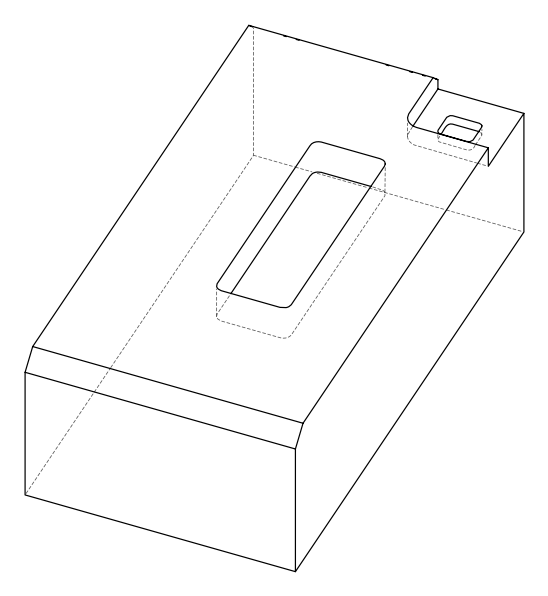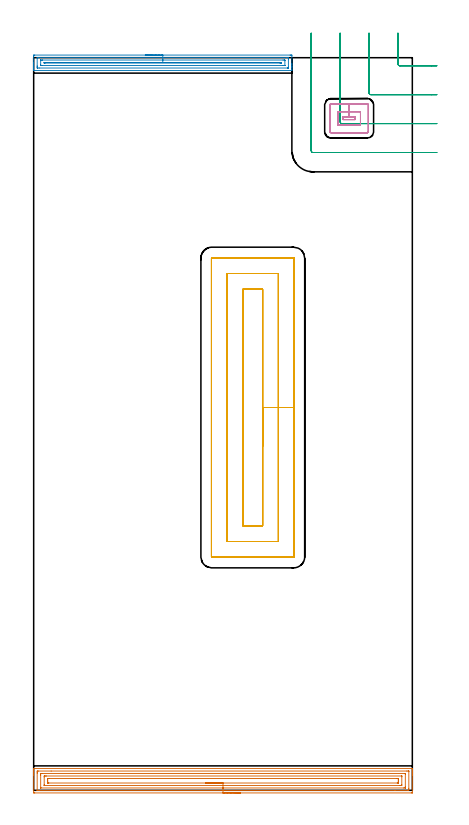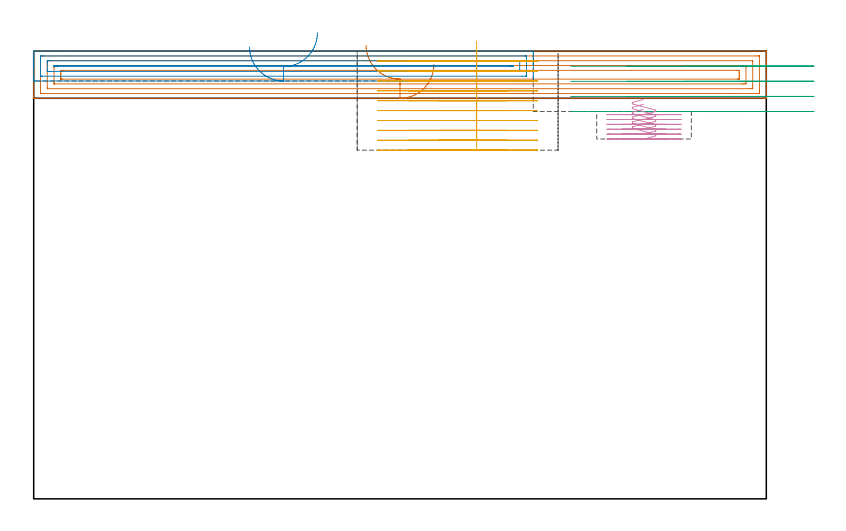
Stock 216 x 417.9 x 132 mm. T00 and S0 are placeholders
(PLAN: 5 operations, 3 tool changes, 42.3 min)
(1 AREA_MILL | FG_CHAMFER_SURFACE | UGT0205_001 | 8.94 min | 20865 mm3)
(2 AREA_MILL_1 | FG_CHAMFER_SURFACE_1 | UGT0205_001 | 4.88 min | 5901 mm3)
(3 MILL_CORNER_NOTCH_RECTANGULAR | CORNER_NOTCH_RECTANGULAR | UGT0201_105 | Follow Part, ap 5.5, ae 75% | 3.23 min | 78864 mm3)
(4 MILL_RECTANGULAR_POCKET | POCKET_RECTANGULAR_STRAIGHT | UGT0201_014 | Follow Part, ap 1.5, ae 75% | 2.12 min | 4984 mm3)
(5 MILL_RECTANGULAR_POCKET_1 | POCKET_RECTANGULAR_STRAIGHT_1 | NXT0201_011 | Follow Part, ap 3, ae 75% | 23.17 min | 315253 mm3)
(TOOL UGT0205_001 | Chamfer Mill 20 x 3 x 45 deg. | D20 FL50 Z2)
(TOOL UGT0201_105 | End Mill 22 mm | D22 FL25 Z2)
(TOOL UGT0201_014 | End mill 6 mm | D6 FL24 Z4)
(TOOL NXT0201_011 | ENDMILL 12mm [2P460-1200-NA 1630] | D12 FL38 Z6)
(OP 1 AREA_MILL)
G17 G21 G94 G90
T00 M6
G54
G17 G0 G90 X118. Y-1.5 S1061 M3
G43 Z142. H0
Z128.1
G94 G1 X117.962 Z127.228 F250.
X117.848 Z126.364
X117.659 Z125.512
X117.397 Z124.68
X117.063 Z123.874
X116.66 Z123.1
X116.191 Z122.364
X115.66 Z121.672
X115.071 Z121.029
X114.428 Z120.44
X113.736 Z119.908
X113. Z119.44
X112.226 Z119.037
X111.42 Z118.703
X110.588 Z118.441
X109.736 Z118.252
X108.872 Z118.138
X108. Z118.1
X0.59 Y-1.499 Z118.101
X0.21 Y-1.496 Z118.102
X0.01 Y-1.492 Z118.105
X0. Y-1.122 Z118.475
Y8.517 Z128.111
Y9.109 Z128.706
Y9.393 Z128.99
Y9.985 Z129.582
Y10.269 Z129.865
Y10.838 Z130.437
Y11.145 Z130.745
Y12.022 Z131.621
Y12.155 Z131.754
X0.003 Y12.28 Z131.872
X0.01 Y12.398 Z131.989
X0.145 Y12.4 Z132.
X215.855
X215.99 Y12.398 Z131.989
X215.997 Y12.28 Z131.872
X216. Y12.155 Z131.754
Y11.453 Z131.052
Y10.838 Z130.437
Y10.269 Z129.865
Y9.985 Z129.582
Y9.393 Z128.99
Y9.109 Z128.706
Y8.517 Z128.111
Y-1.122 Z118.475
X215.996 Y-1.422 Z118.175
X215.99 Y-1.492 Z118.105
X215.918 Y-1.499 Z118.099
X215.41 Y-1.5 Z118.1
X108.
Y-0.086 Z119.514
X3.102
X2.373 Y-0.085 Z119.515
X2.208 Y-0.083 Z119.517
X2.037 Y-0.079 Z119.521
X2.009 Y-0.073 Z119.527
X2.005 Y-0.051 Z119.549
X2.003 Y-0.027 Z119.573
X2. Y0.121 Z119.721
Y9.759 Z129.359
X2.002 Y10.269 Z129.869
X2.005 Y10.63 Z130.23
X2.018 Y10.979 Z130.579
X2.373 Y10.983 Z130.583
X2.536 Y10.985 Z130.585
X9.973 Y10.986 Z130.586
X212.898
X213.627 Y10.985 Z130.585
X213.792 Y10.983 Z130.583
X213.963 Y10.979 Z130.579
X213.991 Y10.973 Z130.573
X213.995 Y10.951 Z130.551
X213.997 Y10.927 Z130.527
X214. Y10.779 Z130.379
Y1.14 Z120.74
X213.998 Y0.631 Z120.231
X213.995 Y0.269 Z119.869
X213.982 Y-0.079 Z119.521
X213.627 Y-0.083 Z119.517
X213.464 Y-0.085 Z119.515
X206.037 Y-0.086 Z119.514
X108.
Y1.328 Z120.928
X4.095 Y1.329 Z120.929
X4.047 Y1.331 Z120.931
X4.018 Y1.335 Z120.935
X4.01 Y1.338 Z120.938
X4.007 Y1.354 Z120.954
X4.002 Y1.507 Z121.107
X4. Y1.66 Z121.26
Y8.67 Z128.27
X4.002 Y9.393 Z128.993
X4.005 Y9.541 Z129.141
X4.01 Y9.562 Z129.162
X4.022 Y9.565 Z129.165
X4.065 Y9.568 Z129.168
X4.156 Y9.57 Z129.17
X4.866 Y9.571 Z129.171
X211.905
X211.953 Y9.569 Z129.169
X211.982 Y9.565 Z129.165
X211.99 Y9.562 Z129.162
X211.992 Y9.546 Z129.146
X211.998 Y9.393 Z128.993
X212. Y9.24 Z128.84
Y2.23 Z121.83
X211.998 Y1.507 Z121.107
X211.995 Y1.358 Z120.958
X211.99 Y1.338 Z120.938
X211.978 Y1.335 Z120.935
X211.935 Y1.332 Z120.932
X211.844 Y1.33 Z120.93
X211.134 Y1.328 Z120.928
X108.
Y2.743 Z122.343
X6.118
X6.05 Y2.745 Z122.345
X6.021 Y2.748 Z122.348
X6.01 Y2.75 Z122.35
X6.007 Y2.767 Z122.367
X6.004 Y2.853 Z122.453
X6. Y3.199 Z122.799
X6.001 Y7.641 Z127.241
X6.007 Y8.048 Z127.648
X6.01 Y8.144 Z127.744
X6.13 Y8.15 Z127.75
X6.308 Y8.154 Z127.754
X6.83 Y8.157 Z127.757
X7.196
X209.882 Y8.156 Z127.756
X209.949 Y8.155 Z127.755
X209.979 Y8.152 Z127.752
X209.99 Y8.15 Z127.75
X209.993 Y8.133 Z127.733
X209.996 Y8.047 Z127.647
X210. Y7.701 Z127.301
X209.999 Y3.259 Z122.859
X209.993 Y2.852 Z122.452
X209.99 Y2.756 Z122.356
X209.87 Y2.75 Z122.35
X209.692 Y2.746 Z122.346
X209.17 Y2.743 Z122.343
X208.804
X108.
Y4.157 Z123.757
X8.613
X8.176 Y4.158 Z123.758
X8.072 Y4.161 Z123.761
X8.023 Y4.164 Z123.764
X8.01 Y4.168 Z123.768
X8.007 Y4.186 Z123.786
X8.004 Y4.287 Z123.887
X8. Y4.738 Z124.338
Y5.012 Z124.612
Y5.614 Z125.214
X8.001 Y5.888 Z125.488
X8.004 Y6.487 Z126.087
X8.01 Y6.69 Z126.29
X8.023 Y6.736 Z126.336
X8.069 Y6.739 Z126.339
X8.178 Y6.741 Z126.341
X8.613 Y6.743 Z126.343
X8.634
X207.387
X207.824 Y6.742 Z126.342
X207.928 Y6.739 Z126.339
X207.977 Y6.736 Z126.336
X207.99 Y6.732 Z126.332
X207.993 Y6.714 Z126.314
X207.996 Y6.613 Z126.213
X208. Y6.162 Z125.762
Y5.888 Z125.488
Y5.286 Z124.886
X207.999 Y5.012 Z124.612
X207.996 Y4.413 Z124.013
X207.99 Y4.21 Z123.81
X207.977 Y4.163 Z123.763
X207.93 Y4.161 Z123.761
X207.822 Y4.159 Z123.759
X207.387 Y4.157 Z123.757
X108.
X107.128 Z123.795
X106.263 Z123.909
X105.412 Z124.098
X104.58 Z124.36
X103.774 Z124.694
X103. Z125.097
X102.264 Z125.565
X101.572 Z126.096
X100.929 Z126.686
X100.34 Z127.329
X99.808 Z128.021
X99.34 Z128.757
X98.937 Z129.531
X98.603 Z130.337
X98.341 Z131.169
X98.152 Z132.02
X98.038 Z132.885
X98. Z133.757
G0 Z142.
M5
M2
(OP 2 AREA_MILL_1)
G17 G21 G94 G90
T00 M6
G54
G17 G0 G90 X63.65 Y419.4 S1061 M3
G43 Z142. H0
Z133.2
G94 G1 X63.688 Z132.328 F250.
X63.802 Z131.464
X63.991 Z130.612
X64.253 Z129.78
X64.587 Z128.974
X64.99 Z128.2
X65.459 Z127.464
X65.99 Z126.772
X66.579 Z126.129
X67.222 Z125.54
X67.914 Z125.008
X68.65 Z124.54
X69.424 Z124.137
X70.23 Z123.803
X71.062 Z123.541
X71.914 Z123.352
X72.778 Z123.238
X73.65 Z123.2
X146.272
X146.715 Y419.399 Z123.201
X147.152 Y419.395 Z123.203
X147.291 Y419.391 Z123.206
X147.3 Y418.962 Z123.635
Y414.56 Z128.035
Y413.956 Z128.641
Y413.679 Z128.918
Y413.075 Z129.521
Y412.799 Z129.797
Y412.246 Z130.354
Y411.918 Z130.681
Y411.038 Z131.561
X147.299 Y410.874 Z131.725
X147.29 Y410.606 Z131.993
X147.16 Y410.6 Z132.
X0.14
X0.01 Y410.606 Z131.993
X0. Y410.875 Z131.724
Y411.918 Z130.681
Y412.245 Z130.354
Y412.799 Z129.797
Y413.075 Z129.521
Y413.679 Z128.918
Y413.956 Z128.641
Y414.56 Z128.035
Y414.997 Z127.597
Y418.66 Z123.937
X0.003 Y418.962 Z123.635
X0.009 Y419.391 Z123.206
X0.148 Y419.395 Z123.203
X0.586 Y419.4 Z123.2
X73.65
Y417.986 Z124.614
X144.138
X144.932 Y417.985 Z124.615
X145.031 Y417.984 Z124.616
X145.28 Y417.979 Z124.621
X145.29 Y417.899 Z124.701
X145.297 Y417.722 Z124.878
X145.299 Y417.201 Z125.399
X145.3 Y416.838 Z125.762
X145.299 Y412.437 Z130.163
X145.292 Y412.073 Z130.527
X145.29 Y412.028 Z130.572
X145.276 Y412.021 Z130.579
X145.23 Y412.018 Z130.582
X145.131 Y412.016 Z130.584
X144.932 Y412.014 Z130.586
X144.835
X3.162
X2.368 Y412.015 Z130.585
X2.269 Y412.016 Z130.584
X2.02 Y412.021 Z130.579
X2.01 Y412.101 Z130.499
X2.003 Y412.278 Z130.322
X2.001 Y412.799 Z129.801
X2. Y413.162 Z129.438
X2.001 Y417.563 Z125.037
X2.008 Y417.927 Z124.673
X2.01 Y417.972 Z124.628
X2.024 Y417.979 Z124.621
X2.07 Y417.982 Z124.618
X2.169 Y417.984 Z124.616
X2.368 Y417.986 Z124.614
X2.465
X73.65
Y416.572 Z126.028
X142.259 Y416.571 Z126.029
X142.897
X143.15 Y416.568 Z126.032
X143.234 Y416.565 Z126.035
X143.29 Y416.561 Z126.039
X143.294 Y416.468 Z126.132
X143.298 Y416.321 Z126.279
X143.3 Y416.173 Z126.427
X143.299 Y413.532 Z129.068
X143.296 Y413.482 Z129.118
X143.29 Y413.444 Z129.156
X143.286 Y413.435 Z129.165
X143.276 Y413.433 Z129.167
X143.15 Y413.431 Z129.169
X142.513 Y413.429 Z129.171
X142.259 Y413.428 Z129.172
X5.041 Y413.429 Z129.171
X4.403
X4.15 Y413.432 Z129.168
X4.066 Y413.435 Z129.165
X4.01 Y413.439 Z129.161
X4.006 Y413.531 Z129.069
X4.002 Y413.679 Z128.921
X4. Y413.827 Z128.773
X4.001 Y416.468 Z126.132
X4.004 Y416.518 Z126.082
X4.01 Y416.556 Z126.044
X4.014 Y416.565 Z126.035
X4.024 Y416.567 Z126.033
X4.15 Y416.569 Z126.031
X4.787 Y416.571 Z126.029
X5.041 Y416.572 Z126.028
X73.65
Y415.157 Z127.443
X140.764
X141.082 Y415.155 Z127.445
X141.241 Y415.152 Z127.448
X141.281 Y415.151 Z127.449
X141.29 Y415.138 Z127.462
X141.294 Y415.093 Z127.507
X141.296 Y415. Z127.6
X141.294 Y414.907 Z127.693
X141.29 Y414.862 Z127.738
X141.281 Y414.849 Z127.751
X141.241 Y414.848 Z127.752
X141.08 Y414.844 Z127.756
X140.764 Y414.843 Z127.757
X140.477
X6.536
X6.218 Y414.845 Z127.755
X6.059 Y414.848 Z127.752
X6.02 Y414.849 Z127.751
X6.01 Y414.862 Z127.738
X6.006 Y414.907 Z127.693
X6.004 Y415. Z127.6
X6.006 Y415.093 Z127.507
X6.01 Y415.138 Z127.462
X6.019 Y415.151 Z127.449
X6.059 Y415.152 Z127.448
X6.22 Y415.156 Z127.444
X6.504 Y415.157 Z127.443
X6.823
X73.65
X74.522 Z127.481
X75.387 Z127.595
X76.238 Z127.783
X77.07 Z128.046
X77.876 Z128.38
X78.65 Z128.782
X79.386 Z129.251
X80.078 Z129.782
X80.721 Z130.372
X81.31 Z131.015
X81.842 Z131.707
X82.31 Z132.443
X82.713 Z133.216
X83.047 Z134.022
X83.309 Z134.854
X83.498 Z135.706
X83.612 Z136.571
X83.65 Z137.443
G0 Z142.
M5
M2
(OP 3 MILL_CORNER_NOTCH_RECTANGULAR)
G17 G21 G94 G90
T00 M6
G54
G17 G0 G90 X207.8 Y431.9 S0 M3
G43 Z142. H0
Z127.55
G94 G1 Y428.9 F250.
Y414.394 F500.
G3 X208.894 Y413.3 R1.1
G1 X227.
X230. F250.
G0 Z142.
X191.3 Y431.9
Z127.55
G1 Y428.9
Y397.895 F500.
G3 X192.395 Y396.8 R1.1
G1 X227.
X230. F250.
G0 Z142.
X174.8 Y431.9
Z127.55
G1 Y428.9
Y381.395 F500.
G3 X175.895 Y380.3 R1.1
G1 X227.
X230. F250.
G0 Z142.
X158.3 Y431.9
Z127.55
G1 Y428.9
Y364.895 F500.
G3 X159.395 Y363.8 R1.1
G1 X227.
X230. F250.
G0 Z142.
X207.8 Y431.9
Z123.1
G1 Y428.9
Y414.394 F500.
G3 X208.894 Y413.3 R1.1
G1 X227.
X230. F250.
G0 Z142.
X191.3 Y431.9
Z123.1
G1 Y428.9
Y397.895 F500.
G3 X192.395 Y396.8 R1.1
G1 X227.
X230. F250.
G0 Z142.
X174.8 Y431.9
Z123.1
G1 Y428.9
Y381.395 F500.
G3 X175.895 Y380.3 R1.1
G1 X227.
X230. F250.
G0 Z142.
X158.3 Y431.9
Z123.1
G1 Y428.9
Y364.895 F500.
G3 X159.395 Y363.8 R1.1
G1 X227.
X230. F250.
G0 Z142.
X207.8 Y431.9
Z118.65
G1 Y428.9
Y414.394 F500.
G3 X208.894 Y413.3 R1.1
G1 X227.
X230. F250.
G0 Z142.
X191.3 Y431.9
Z118.65
G1 Y428.9
Y397.895 F500.
G3 X192.395 Y396.8 R1.1
G1 X227.
X230. F250.
G0 Z142.
X174.8 Y431.9
Z118.65
G1 Y428.9
Y381.395 F500.
G3 X175.895 Y380.3 R1.1
G1 X227.
X230. F250.
G0 Z142.
X158.3 Y431.9
Z118.65
G1 Y428.9
Y364.895 F500.
G3 X159.395 Y363.8 R1.1
G1 X227.
X230. F250.
G0 Z142.
X207.8 Y431.9
Z114.2
G1 Y428.9
Y414.394 F500.
G3 X208.894 Y413.3 R1.1
G1 X227.
X230. F250.
G0 Z142.
X191.3 Y431.9
Z114.2
G1 Y428.9
Y397.895 F500.
G3 X192.395 Y396.8 R1.1
G1 X227.
X230. F250.
G0 Z142.
X174.8 Y431.9
Z114.2
G1 Y428.9
Y381.395 F500.
G3 X175.895 Y380.3 R1.1
G1 X227.
X230. F250.
G0 Z142.
X158.3 Y431.9
Z114.2
G1 Y428.9
Y364.895 F500.
G3 X159.395 Y363.8 R1.1
G1 X227.
X230. F250.
G0 Z142.
M5
M2
(OP 4 MILL_RECTANGULAR_POCKET)
G17 G21 G94 G90
T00 M6
G54
G17 G0 G90 X179.716 Y384.1 S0 M3
G43 Z142. H0
Z117.733
G94 G1 X176.5 Z116.872 F250.
Y382.6 Z116.47
X183.4 Z114.621
Y384.1 Z114.219
X179.95 Z113.294
X176.5 F500.
Y382.6
X183.4
Y384.1
X179.95
Y387.1
X173.5
Y379.6
X186.4
Y387.1
X179.95
Y391.6
X169.6
G3 X169. Y391. R0.6
G1 Y375.7
G3 X169.6 Y375.1 R0.6
G1 X190.3
G3 X190.9 Y375.7 R0.6
G1 Y391.
G3 X190.3 Y391.6 R0.6
G1 X179.95
X178.95
G0 X179.716 Y384.1 Z116.294
G1 X176.5 Z115.433 F250.
Y382.6 Z115.031
X183.4 Z113.182
Y384.1 Z112.78
X179.95 Z111.856
X176.5 F500.
Y382.6
X183.4
Y384.1
X179.95
Y387.1
X173.5
Y379.6
X186.4
Y387.1
X179.95
Y391.6
X169.6
G3 X169. Y391. R0.6
G1 Y375.7
G3 X169.6 Y375.1 R0.6
G1 X190.3
G3 X190.9 Y375.7 R0.6
G1 Y391.
G3 X190.3 Y391.6 R0.6
G1 X179.95
X178.95
G0 X179.716 Y384.1 Z114.856
G1 X176.5 Z113.994 F250.
Y382.6 Z113.592
X183.4 Z111.743
Y384.1 Z111.341
X179.95 Z110.417
X176.5 F500.
Y382.6
X183.4
Y384.1
X179.95
Y387.1
X173.5
Y379.6
X186.4
Y387.1
X179.95
Y391.6
X169.6
G3 X169. Y391. R0.6
G1 Y375.7
G3 X169.6 Y375.1 R0.6
G1 X190.3
G3 X190.9 Y375.7 R0.6
G1 Y391.
G3 X190.3 Y391.6 R0.6
G1 X179.95
X178.95
G0 X179.716 Y384.1 Z113.417
G1 X176.5 Z112.555 F250.
Y382.6 Z112.153
X183.4 Z110.304
Y384.1 Z109.902
X179.95 Z108.978
X176.5 F500.
Y382.6
X183.4
Y384.1
X179.95
Y387.1
X173.5
Y379.6
X186.4
Y387.1
X179.95
Y391.6
X169.6
G3 X169. Y391. R0.6
G1 Y375.7
G3 X169.6 Y375.1 R0.6
G1 X190.3
G3 X190.9 Y375.7 R0.6
G1 Y391.
G3 X190.3 Y391.6 R0.6
G1 X179.95
X178.95
G0 X179.716 Y384.1 Z111.978
G1 X176.5 Z111.116 F250.
Y382.6 Z110.714
X183.4 Z108.865
Y384.1 Z108.463
X179.95 Z107.539
X176.5 F500.
Y382.6
X183.4
Y384.1
X179.95
Y387.1
X173.5
Y379.6
X186.4
Y387.1
X179.95
Y391.6
X169.6
G3 X169. Y391. R0.6
G1 Y375.7
G3 X169.6 Y375.1 R0.6
G1 X190.3
G3 X190.9 Y375.7 R0.6
G1 Y391.
G3 X190.3 Y391.6 R0.6
G1 X179.95
X178.95
G0 X179.716 Y384.1 Z110.539
G1 X176.5 Z109.677 F250.
Y382.6 Z109.275
X183.4 Z107.426
Y384.1 Z107.024
X179.95 Z106.1
X176.5 F500.
Y382.6
X183.4
Y384.1
X179.95
Y387.1
X173.5
Y379.6
X186.4
Y387.1
X179.95
Y391.6
X169.6
G3 X169. Y391. R0.6
G1 Y375.7
G3 X169.6 Y375.1 R0.6
G1 X190.3
G3 X190.9 Y375.7 R0.6
G1 Y391.
G3 X190.3 Y391.6 R0.6
G1 X179.95
X178.95
G0 Z142.
M5
M2
(OP 5 MILL_RECTANGULAR_POCKET_1)
G17 G21 G94 G90
T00 M6
G54
G17 G0 G90 X130.6 Y196.256 S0 M3
G43 Z142. H1
Z135.
G94 G1 Y218.35 Z129.08 F250.
Y285.8 F500.
X119.4
Y150.9
X130.6
Y218.35
X139.6
Y294.8
X110.4
Y141.9
X139.6
Y218.35
X148.6
Y303.5
G3 X148.3 Y303.8 R0.3
G1 X101.7
G3 X101.4 Y303.5 R0.3
G1 Y133.2
G3 X101.7 Y132.9 R0.3
G1 X148.3
G3 X148.6 Y133.2 R0.3
G1 Y218.35
Y219.35
G0 X130.6 Y196.256 Z132.08
G1 Y218.35 Z126.16 F250.
Y285.8 F500.
X119.4
Y150.9
X130.6
Y218.35
X139.6
Y294.8
X110.4
Y141.9
X139.6
Y218.35
X148.6
Y303.5
G3 X148.3 Y303.8 R0.3
G1 X101.7
G3 X101.4 Y303.5 R0.3
G1 Y133.2
G3 X101.7 Y132.9 R0.3
G1 X148.3
G3 X148.6 Y133.2 R0.3
G1 Y218.35
Y219.35
G0 X130.6 Y196.256 Z129.16
G1 Y218.35 Z123.24 F250.
Y285.8 F500.
X119.4
Y150.9
X130.6
Y218.35
X139.6
Y294.8
X110.4
Y141.9
X139.6
Y218.35
X148.6
Y303.5
G3 X148.3 Y303.8 R0.3
G1 X101.7
G3 X101.4 Y303.5 R0.3
G1 Y133.2
G3 X101.7 Y132.9 R0.3
G1 X148.3
G3 X148.6 Y133.2 R0.3
G1 Y218.35
Y219.35
G0 X130.6 Y196.256 Z126.24
G1 Y218.35 Z120.32 F250.
Y285.8 F500.
X119.4
Y150.9
X130.6
Y218.35
X139.6
Y294.8
X110.4
Y141.9
X139.6
Y218.35
X148.6
Y303.5
G3 X148.3 Y303.8 R0.3
G1 X101.7
G3 X101.4 Y303.5 R0.3
G1 Y133.2
G3 X101.7 Y132.9 R0.3
G1 X148.3
G3 X148.6 Y133.2 R0.3
G1 Y218.35
Y219.35
G0 X130.6 Y196.256 Z123.32
G1 Y218.35 Z117.4 F250.
Y285.8 F500.
X119.4
Y150.9
X130.6
Y218.35
X139.6
Y294.8
X110.4
Y141.9
X139.6
Y218.35
X148.6
Y303.5
G3 X148.3 Y303.8 R0.3
G1 X101.7
G3 X101.4 Y303.5 R0.3
G1 Y133.2
G3 X101.7 Y132.9 R0.3
G1 X148.3
G3 X148.6 Y133.2 R0.3
G1 Y218.35
Y219.35
G0 X130.6 Y196.256 Z120.4
G1 Y218.35 Z114.48 F250.
Y285.8 F500.
X119.4
Y150.9
X130.6
Y218.35
X139.6
Y294.8
X110.4
Y141.9
X139.6
Y218.35
X148.6
Y303.5
G3 X148.3 Y303.8 R0.3
G1 X101.7
G3 X101.4 Y303.5 R0.3
G1 Y133.2
G3 X101.7 Y132.9 R0.3
G1 X148.3
G3 X148.6 Y133.2 R0.3
G1 Y218.35
Y219.35
G0 X130.6 Y196.256 Z117.48
G1 Y218.35 Z111.56 F250.
Y285.8 F500.
X119.4
Y150.9
X130.6
Y218.35
X139.6
Y294.8
X110.4
Y141.9
X139.6
Y218.35
X148.6
Y303.5
G3 X148.3 Y303.8 R0.3
G1 X101.7
G3 X101.4 Y303.5 R0.3
G1 Y133.2
G3 X101.7 Y132.9 R0.3
G1 X148.3
G3 X148.6 Y133.2 R0.3
G1 Y218.35
Y219.35
G0 X130.6 Y196.256 Z114.56
G1 Y218.35 Z108.64 F250.
Y285.8 F500.
X119.4
Y150.9
X130.6
Y218.35
X139.6
Y294.8
X110.4
Y141.9
X139.6
Y218.35
X148.6
Y303.5
G3 X148.3 Y303.8 R0.3
G1 X101.7
G3 X101.4 Y303.5 R0.3
G1 Y133.2
G3 X101.7 Y132.9 R0.3
G1 X148.3
G3 X148.6 Y133.2 R0.3
G1 Y218.35
Y219.35
G0 X130.6 Y196.256 Z111.64
G1 Y218.35 Z105.72 F250.
Y285.8 F500.
X119.4
Y150.9
X130.6
Y218.35
X139.6
Y294.8
X110.4
Y141.9
X139.6
Y218.35
X148.6
Y303.5
G3 X148.3 Y303.8 R0.3
G1 X101.7
G3 X101.4 Y303.5 R0.3
G1 Y133.2
G3 X101.7 Y132.9 R0.3
G1 X148.3
G3 X148.6 Y133.2 R0.3
G1 Y218.35
Y219.35
G0 X130.6 Y196.256 Z108.72
G1 Y218.35 Z102.8 F250.
Y285.8 F500.
X119.4
Y150.9
X130.6
Y218.35
X139.6
Y294.8
X110.4
Y141.9
X139.6
Y218.35
X148.6
Y303.5
G3 X148.3 Y303.8 R0.3
G1 X101.7
G3 X101.4 Y303.5 R0.3
G1 Y133.2
G3 X101.7 Y132.9 R0.3
G1 X148.3
G3 X148.6 Y133.2 R0.3
G1 Y218.35
Y219.35
G0 Z142.
M5
M2
